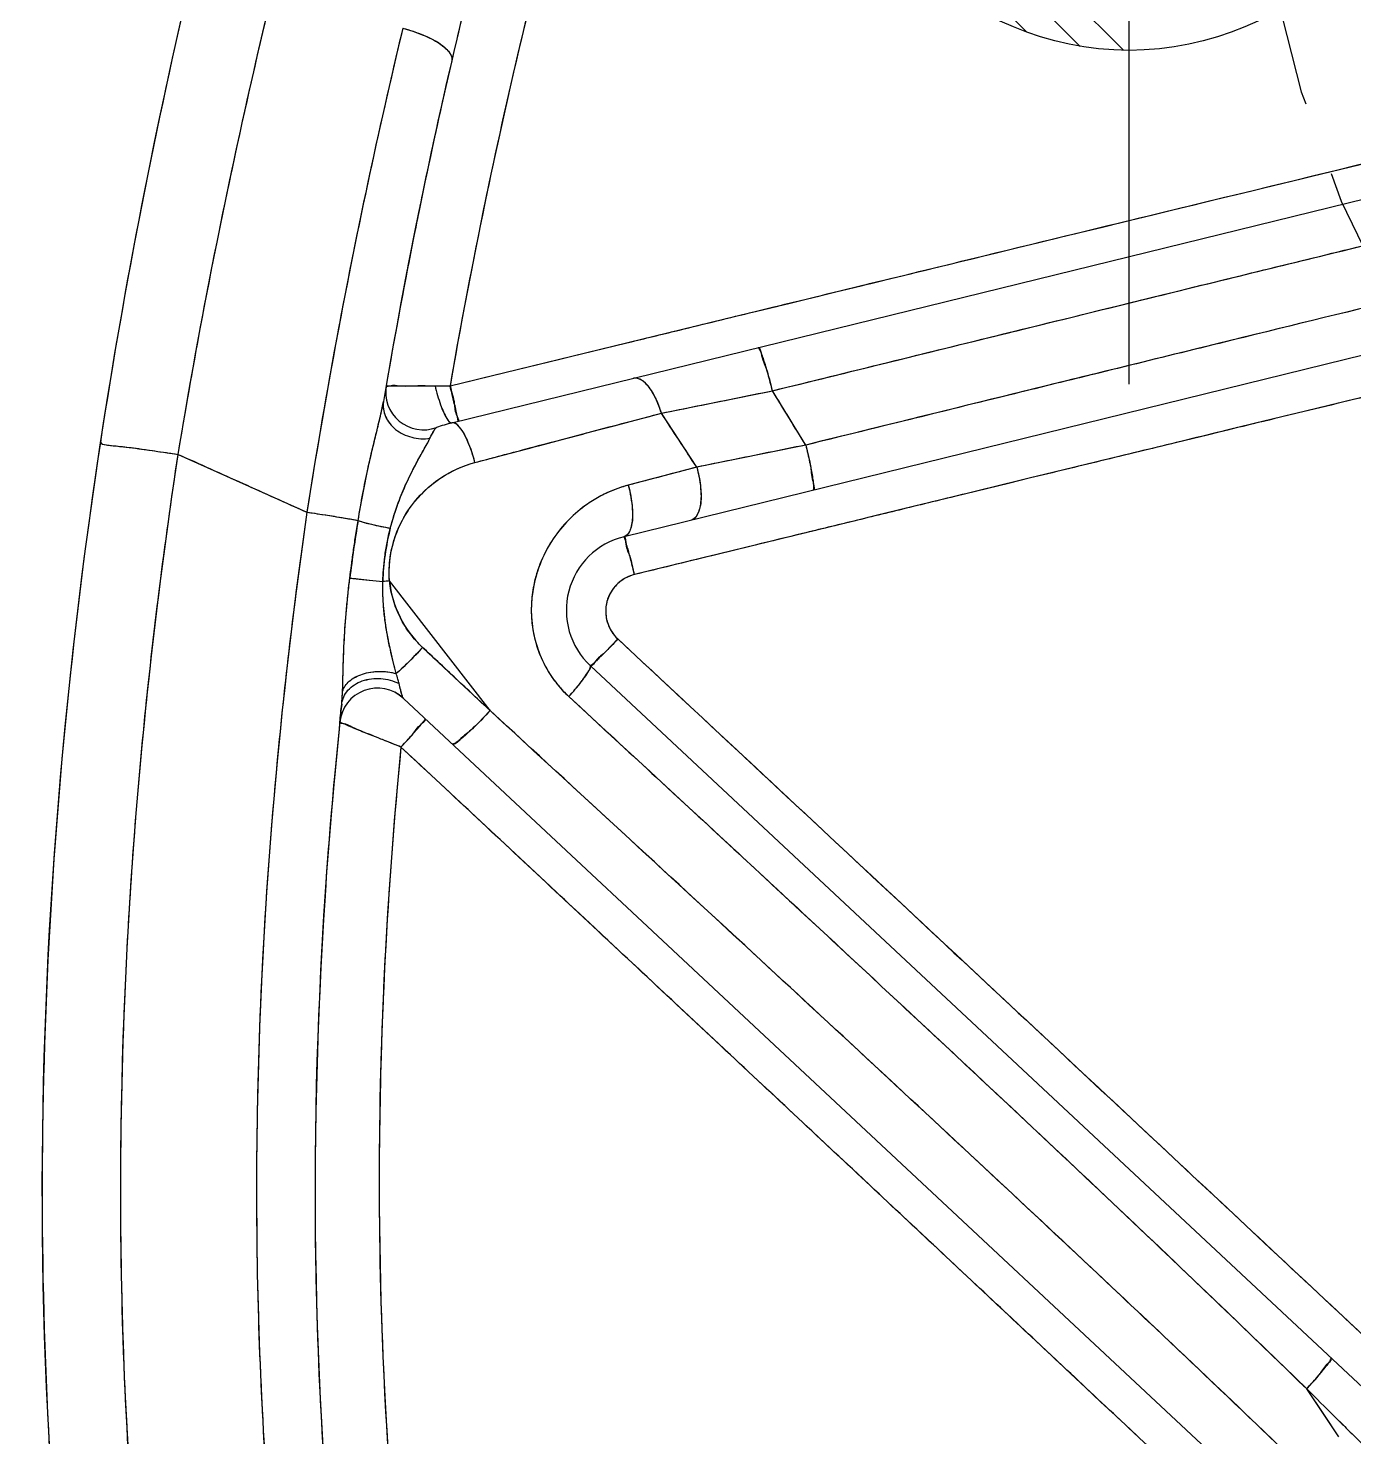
# Model space of a CAD drawing. Header units: millimetres. Extents: x 29875 to 31218, y -21313 to -20364.
# Drawn here: x 30561.61 to 30570.53, y -20662.67 to -20653.19 of the extents above; entities that cross this region are included whole.
import ezdxf

# ---------------------------------------------------------------- set-up
doc = ezdxf.new("R2010")
doc.units = ezdxf.units.MM
doc.header["$LTSCALE"] = 8
doc.linetypes.add('CENTER2', pattern=[1.125, 0.75, -0.125, 0.125, -0.125])
doc.linetypes.add('HIDDEN2', pattern=[0.1875, 0.125, -0.0625])
for name, color, linetype in [('Cav-cor', 30, 'Continuous'), ('PIN', 5, 'Continuous'), ('PRODUCT', 1, 'Continuous')]:
    doc.layers.add(name, color=color, linetype=linetype)

msp = doc.modelspace()

# ---------------------------------------------------------------- hatches: boundary and pattern name
at = {"layer": 'PIN', "linetype": 'Continuous'}
h = msp.add_hatch(dxfattribs=at)
h.set_pattern_fill('ANSI31', color=141, scale=1.5, angle=90, style=0)
h.set_pattern_definition([(135, (63869.53219005014, -41316.9170256557), (-0.1325825214724777, -0.1325825214724776), [])])
h.paths.add_polyline_path([(30569.0198444638, -20651.33865634438), (30567.0198444638, -20651.33865634438, 0.4142135623730951), (30569.0198444638, -20653.33865634438)])
h.paths.add_polyline_path([(30569.0198444638, -20649.33865634438), (30569.0198444638, -20651.33865634438), (30571.0198444638, -20651.33865634438, 0.4142135623730951)])

# ---------------------------------------------------------------- linework, layer by layer
at = {"linetype": 'HIDDEN2'}
msp.add_lwpolyline([(30569.8198444638, -20651.23865634438), (30569.8198444638, -20637.23865634438, -0.414213562373095), (30577.8198444638, -20629.23865634438), (30601.8198444638, -20629.23865634438, -0.4142135623730963), (30609.8198444638, -20637.23865634438), (30609.8198444638, -20651.23865634439, -0.4142135623730708), (30601.8198444638, -20659.23865634438), (30577.8198444638, -20659.23865634438, -0.4142135623731179)], format="xyb", close=True, dxfattribs=at)
at = {"layer": 'Cav-cor', "color": 241}
for p, q in [((30564.46260573311, -20655.84533969478), (30572.621954739, -20653.84214622628)), ((30564.4504216057, -20655.59701333618), (30566.46649306511, -20655.10536347438)), ((30571.87036095831, -20655.07695957038), (30565.621012087, -20656.61123085018)), ((30565.87220733241, -20655.78032829408), (30566.62004055661, -20655.62934735818)), ((30566.8437569901, -20655.99464259008), (30566.6200397261, -20655.62934786858)), ((30566.1102539271, -20656.14328149838), (30565.87242679831, -20655.78054542478)), ((30562.6201919635, -20656.05728883548), (30563.4869912069, -20656.44630923358)), ((30566.84375804841, -20655.99464193968), (30566.1100395585, -20656.14306219598)), ((30566.11025911071, -20656.14327796668), (30565.6493386227, -20656.26487226528)), ((30567.16838002961, -20656.50589621548), (30565.6916519979, -20656.86618619828)), ((30564.0424456614, -20656.90887285598), (30563.9978411948, -20656.91357601918)), ((30564.7191206587, -20657.78131743628), (30564.0424472131, -20656.90887138248)), ((30564.5138031694, -20657.58918312148), (30564.26518311591, -20657.35652625878)), ((30565.3944739464, -20657.47921651868), (30570.7332641532, -20662.46622597538)), ((30564.7191206587, -20657.78131743628), (30564.5138031694, -20657.58918312148)), ((30570.69427439181, -20663.82558828198), (30564.1356657609, -20657.69913603368)), ((30570.3309153402, -20662.51670973719), (30570.2160010134, -20662.34547881758)), ((30570.4327276963, -20662.66826839668), (30570.3309153402, -20662.51670973719)), ((30570.4035438641, -20662.53210080878), (30570.46240733611, -20662.59046975188))]:
    msp.add_line(p, q, dxfattribs=at)
for centre, radius, start, end in [((30602.792946191, -20662.29192493328), 39.3479698803, 166.9515281391978, 168.2842386360898), ((30601.8953642156, -20662.10311313599), 38.4307478361, 168.2881421891941, 168.631900071995), ((30600.949581553, -20661.91614740498), 37.4666674455, 168.6271181069976, 170.1058245464), ((31047.6458831235, -22625.55773626528), 2026.8260358953, 103.5746207839, 103.7130292798999), ((30599.91958314651, -20661.73380342648), 36.4206556227, 170.2950243575996, 170.4648067355008), ((30564.2715016672, -20655.63717046538), 0.255, 170.2930989164701, 289.9154359673129), ((30564.6732682327, -20629.91447482168), 25.6835065274, 269.2770996040959, 269.5028563843993), ((30555.7160501985, -20657.73219721398), 8.9915656732, 12.95424785918731, 13.73698251649674), ((30564.70580281871, -20656.83592294598), 1.02, 103.7938086124166, 109.915092777138), ((30565.8719800577, -20657.10587068598), 0.8699698570000001, 104.828021087644, 117.8786889506151), ((30565.8772172869, -20657.11566217638), 0.8810738788, 117.8819978415573, 124.7550451094831), ((30572.5171566081, -20657.94503139598), 8.80506637, 170.5664075574115, 173.1163197814047), ((30565.5810137937, -20656.95171897298), 1.5836320163, 165.4664685670452, 178.6198551115764), ((30565.7426106298, -20657.10652247578), 0.51, 103.7938086124166, 226.9512057768614), ((30564.7543321945, -20656.83390457098), 0.7158213811, 186.0115174347367, 226.8948363275232), ((28611.7444918457, -22754.08620618478), 2866.0048922626, 46.87891442889974, 47.02121866030004), ((30565.7788522295, -20657.11359370148), 0.7806145578, 217.6978192804764, 227.3045093662729), ((30563.961605395, -20657.88543090968), 0.2549802041, 46.94357146634193, 174.0871513241618), ((30596.5346453253, -20661.26615414808), 33.0030101285, 173.8629104429972, 174.074641623894), ((29291.1236986147, -22023.59208892298), 1866.8926495326, 46.73981838639978, 47.00929863659999), ((30595.0426182863, -20661.12757344008), 31.5045418505, 174.7132695259955, 176.4953639744011), ((30594.06075676511, -20661.06430093408), 30.5206489089, 176.5012467432989, 177.2436935543011), ((30591.26474194251, -20661.03416234088), 27.7233128673, 182.6830610174997, 182.8727424031001), ((30591.0083654774, -20661.04840859188), 27.4665446309, 182.8698651104978, 185.2244560085967), ((30639.01508360121, -20593.41356483068), 97.3905303448, 225.055091140193, 225.2109097339978)]:
    msp.add_arc(centre, radius, start, end, dxfattribs=at)
for points, knots in [([(30564.96941866511, -20675.16498320508), (30564.9353206868, -20675.03377709288), (30564.5198100239, -20673.51916606258), (30562.784257134, -20669.72904848848), (30561.22408145741, -20662.08944031448), (30562.40218333911, -20651.90164649208), (30566.21895415491, -20642.28678461448), (30571.8195942176, -20638.93050950078), (30574.0381989195, -20637.97557475498), (30574.421454197, -20637.82217124298)], [0, 0, 0, 0, 0.0095986239, 0.1112179387, 0.2917348554, 0.5499105532999999, 0.8327132548, 0.9713616653, 1, 1, 1, 1]), ([(30568.629917061, -20644.53966747858), (30568.0260852815, -20645.32569394958), (30567.25407462671, -20646.61139134198), (30566.4389702029, -20648.42067751038), (30565.7370851982, -20650.28090775148), (30565.0382547852, -20652.66956446138), (30564.6193984506, -20654.61620655438), (30564.4504216057, -20655.59701333618)], [0, 0, 0, 0, 0.2494598798, 0.3743944072, 0.49938048, 0.7495158076, 1, 1, 1, 1]), ([(30567.9889596352, -20644.70173317608), (30567.44461872121, -20645.46750440968), (30566.063423898, -20647.87659686538), (30564.796730709, -20651.74965023788), (30564.1854708378, -20654.62752297748), (30564.02015093041, -20655.59418433808)], [0, 0, 0, 0, 0.2607576105, 0.7511217362999999, 1, 1, 1, 1]), ([(30562.6202277258, -20656.05730499029), (30562.6669181791, -20655.77464908028), (30562.86172783281, -20654.66844524728), (30563.1011400351, -20653.57024077148), (30563.3008354268, -20652.75773064948)], [0, 0, 0, 0, 0.2550678194, 1, 1, 1, 1]), ([(30564.1318870271, -20653.18943510248), (30564.0691487726, -20653.45147864778), (30563.8213082007, -20654.53024714268), (30563.61551221781, -20655.61881397528), (30563.4869911274, -20656.44630922328)], [0, 0, 0, 0, 0.2434345023, 1, 1, 1, 1]), ([(30564.1318853489, -20653.18943820898), (30564.17846802, -20653.20181301888), (30564.26353857821, -20653.23014844968), (30564.35915702361, -20653.27702693838), (30564.4167005339, -20653.32015997928), (30564.4506375107, -20653.35485873899), (30564.4652788431, -20653.38951052918), (30564.46096716231, -20653.40812653519)], [0, 0, 0, 0, 0.3476524616, 0.6449025588, 0.7644600921, 0.8621691126000001, 1, 1, 1, 1]), ([(30566.46649306511, -20655.10536347438), (30566.97302119171, -20654.98186131568), (30568.99784405891, -20654.48832092908), (30571.0233533957, -20653.99760185118), (30572.54168646501, -20653.62772150868)], [0, 0, 0, 0, 0.2501636177, 1, 1, 1, 1]), ([(30566.62004025441, -20655.62934655708), (30567.742644054, -20655.35345392608), (30569.4227464974, -20654.93911534818), (30571.6493536708, -20654.39586542638), (30572.7547988273, -20654.13426602768), (30573.3026400852, -20654.01116727458)], [0, 0, 0, 0, 0.5043813768, 0.7550099371, 1, 1, 1, 1]), ([(30571.8006300163, -20654.78102975058), (30570.975750624, -20654.97868541178), (30569.323769931, -20655.38455122818), (30567.67196497051, -20655.79105119118), (30566.84375778521, -20655.99464120098)], [0, 0, 0, 0, 0.4986380391, 1, 1, 1, 1]), ([(30566.62004193809, -20655.62934600468), (30566.6107659068, -20655.59162119558), (30566.5964473408, -20655.53694064528), (30566.57644153771, -20655.46795527698), (30566.56263456791, -20655.42418826698), (30566.5505245798, -20655.38913684298), (30566.53957682, -20655.36200622378), (30566.5324705766, -20655.34786907958), (30566.5260083286, -20655.33875514968), (30566.523553528, -20655.33935849968)], [0, 0, 0, 0, 0.378915932, 0.5509050264, 0.7012366640000001, 0.8248559159000001, 0.9171219809000001, 0.9753440547, 1, 1, 1, 1]), ([(30564.0201502583, -20655.59418429028), (30564.02005952021, -20655.59468981508), (30564.0232929433, -20655.59474571678), (30564.0266291733, -20655.59537514428), (30564.03480090941, -20655.59547753098), (30564.0449578966, -20655.59569411798), (30564.05838452801, -20655.59568290508), (30564.0814458921, -20655.59559393518), (30564.1164893366, -20655.59534462699), (30564.16505028001, -20655.59522043778), (30564.22131946781, -20655.59519263148), (30564.2835710953, -20655.59529587068), (30564.3268912188, -20655.59564372098), (30564.34922823181, -20655.59593711698)], [0, 0, 0, 0, 0.0046803155, 0.0184189969, 0.0412609936, 0.0730807322, 0.1136598654, 0.1625870921, 0.283709582, 0.4327064695, 0.6052331576, 0.7964319764, 1, 1, 1, 1]), ([(30564.34922766791, -20655.59593709798), (30564.35935931361, -20655.63928643368), (30564.38121023641, -20655.71426268448), (30564.41054793221, -20655.78755980668), (30564.42846115931, -20655.81605549458)], [0, 0, 0, 0, 0.5694534393999999, 1, 1, 1, 1]), ([(30565.87220970891, -20655.78032697998), (30565.86213172561, -20655.74601618648), (30565.84397947191, -20655.69715316998), (30565.8119919429, -20655.63780796818), (30565.77465612771, -20655.58230300468), (30565.72212552741, -20655.53611662628), (30565.68482709531, -20655.54527639048)], [0, 0, 0, 0, 0.3402696188, 0.4954323422, 0.6345487594, 1, 1, 1, 1]), ([(30563.9842090784, -20655.78725305569), (30563.985944713, -20655.77974059538), (30563.9924912294, -20655.75098213588), (30563.9985169551, -20655.72208762118), (30564.00211658891, -20655.70060108048)], [0, 0, 0, 0, 0.2614003275, 1, 1, 1, 1]), ([(30564.0021129867, -20655.70059863078), (30564.00072075721, -20655.70888596818), (30563.99763092641, -20655.74305301408), (30564.0050034865, -20655.77792925238), (30564.015268463, -20655.80162577448)], [0, 0, 0, 0, 0.2455160223, 1, 1, 1, 1]), ([(30563.83116880361, -20656.50184283058), (30563.85178319271, -20656.37833853788), (30563.88650370761, -20656.19541427288), (30563.9423821041, -20655.95823829188), (30563.9712466922, -20655.84335899798), (30563.9842090784, -20655.78725305569)], [0, 0, 0, 0, 0.5138927142, 0.7636670862, 1, 1, 1, 1]), ([(30564.4787749799, -20655.71653165138), (30564.4825257485, -20655.73291084188), (30564.48775860771, -20655.75612602928), (30564.4939375553, -20655.78505669578), (30564.4975212173, -20655.80229459968), (30564.49995186831, -20655.81567507098), (30564.502078297, -20655.82630698218), (30564.5021016125, -20655.83129908178), (30564.50303846351, -20655.83541405538), (30564.502310637, -20655.83559172078)], [0, 0, 0, 0, 0.4147899657, 0.5868467551, 0.7315950745, 0.8465064615000001, 0.9301680529999999, 0.9815058918, 1, 1, 1, 1]), ([(30564.61700190021, -20656.11219701788), (30564.7236290102, -20656.08394635268), (30565.14205442371, -20655.97321595958), (30565.56057407421, -20655.86284220648), (30565.8724216134, -20655.78054895838)], [0, 0, 0, 0, 0.254849141, 1, 1, 1, 1]), ([(30564.015268463, -20655.80162577448), (30564.01885211621, -20655.80989857638), (30564.0360327336, -20655.84303668728), (30564.06185699, -20655.87138721908), (30564.08395968601, -20655.88895442528)], [0, 0, 0, 0, 0.2420356368, 1, 1, 1, 1]), ([(30564.08395968601, -20655.88895442528), (30564.1154368758, -20655.91397247198), (30564.1908827137, -20655.95029622388), (30564.27425109261, -20655.95508412148), (30564.314710243, -20655.94905073698)], [0, 0, 0, 0, 0.4956966883, 1, 1, 1, 1]), ([(30564.314710216, -20655.94905064578), (30564.3192213381, -20655.93964118238), (30564.3275704717, -20655.92275958038), (30564.33942483639, -20655.90055908388), (30564.34897636911, -20655.88597266578), (30564.3552084185, -20655.87805164758), (30564.3583546249, -20655.87690741928)], [0, 0, 0, 0, 0.368809616, 0.6677451814, 0.8816758568999999, 1, 1, 1, 1]), ([(30564.42846115931, -20655.81605549458), (30564.433781131, -20655.82451830528), (30564.4417710845, -20655.83699104438), (30564.45727386351, -20655.84664741428), (30564.46260573311, -20655.84533969448)], [0, 0, 0, 0, 0.6454919875, 1, 1, 1, 1]), ([(30564.48723010171, -20655.85050443808), (30564.4851174588, -20655.84927431048), (30564.4775960405, -20655.84542686618), (30564.4684818917, -20655.84389701898), (30564.46260573311, -20655.84533969478)], [0, 0, 0, 0, 0.2877672276, 1, 1, 1, 1]), ([(30564.6170021082, -20656.11219694038), (30564.6021070692, -20656.05386314068), (30564.57556437351, -20655.97399711878), (30564.52712475301, -20655.88823524108), (30564.5007911375, -20655.85840061558), (30564.48723010171, -20655.85050443808)], [0, 0, 0, 0, 0.6097087514, 0.8410809333, 1, 1, 1, 1]), ([(30564.0480565075, -20656.55431197578), (30564.0629738539, -20656.49672863168), (30564.0985582482, -20656.38413126688), (30564.1662894924, -20656.22423106018), (30564.2312613615, -20656.10073355418), (30564.2819054442, -20656.01077735248), (30564.3051187237, -20655.96906930648), (30564.314710216, -20655.94905064578)], [0, 0, 0, 0, 0.2690192113, 0.5329884891, 0.7843283238, 0.8996095962, 1, 1, 1, 1]), ([(30562.1260076084, -20655.99092530098), (30562.1508557901, -20655.99712358418), (30562.2157695738, -20656.00107388378), (30562.3278443003, -20656.01474066518), (30562.4670628918, -20656.03505550728), (30562.5676610891, -20656.04937999348), (30562.6201984828, -20656.05724397488)], [0, 0, 0, 0, 0.154070543, 0.3885626952, 0.6804071097, 1, 1, 1, 1]), ([(30565.4757184388, -20675.01484099998), (30565.37339043011, -20674.62290462398), (30565.1351535145, -20673.84756207758), (30564.70934573371, -20672.70892932218), (30564.2575920471, -20671.58056037278), (30563.67509253091, -20670.06817089828), (30563.08354243551, -20668.12759306478), (30562.58341619421, -20665.74626266158), (30562.2898042148, -20663.33044292988), (30562.1716420331, -20660.09029276748), (30562.3767092923, -20657.65795962408), (30562.6201919635, -20656.05728883548)], [0, 0, 0, 0, 0.062509646, 0.1250296748, 0.1875543515, 0.2500779833, 0.3750913234, 0.5001105888, 0.6251305629999999, 0.7501487045, 1, 1, 1, 1]), ([(30566.84375701531, -20655.99464209158), (30566.8530960875, -20656.03262808918), (30566.86586583181, -20656.08812390908), (30566.8802726482, -20656.15906683658), (30566.8884481746, -20656.20466148828), (30566.89406199369, -20656.24167181428), (30566.8970529283, -20656.27109377748), (30566.8973282347, -20656.28700694558), (30566.89593320529, -20656.29822370118), (30566.8934687678, -20656.29882800268)], [0, 0, 0, 0, 0.3783847236, 0.5504271474, 0.7009169723, 0.8247307956000001, 0.9171592156, 0.9754550123000001, 1, 1, 1, 1]), ([(30564.04244564691, -20656.90887289008), (30564.0353296713, -20656.81959519138), (30564.0553619539, -20656.63725772729), (30564.17773904981, -20656.39474472768), (30564.37110975531, -20656.20872175588), (30564.5332765056, -20656.13435800788), (30564.61700190021, -20656.11219701788)], [0, 0, 0, 0, 0.2536510036, 0.5058576739, 0.7547102072, 1, 1, 1, 1]), ([(30566.1102593049, -20656.14327792218), (30566.1220188496, -20656.18374791278), (30566.13784315691, -20656.26244628978), (30566.1413229807, -20656.35855592768), (30566.13000197721, -20656.42449027958), (30566.1144579836, -20656.46878007459), (30566.0901552156, -20656.49605199238), (30566.0718341644, -20656.50054998088)], [0, 0, 0, 0, 0.3308909993, 0.6273269218, 0.7499281726000001, 0.8518812636, 1, 1, 1, 1]), ([(30565.64933888941, -20656.26487213578), (30565.6603210294, -20656.30475951808), (30565.6754610981, -20656.38162200778), (30565.6802100994, -20656.47495821858), (30565.6712363739, -20656.53877825818), (30565.6586468061, -20656.58040821108), (30565.6375459353, -20656.60717149078), (30565.6210120603, -20656.61123074128)], [0, 0, 0, 0, 0.3383556985, 0.6382425696, 0.7606186495, 0.8607628709, 1, 1, 1, 1]), ([(30563.4869912069, -20656.44630923358), (30563.25613586061, -20658.04203493188), (30563.0729836651, -20660.46697682558), (30563.23849063641, -20663.69171343478), (30563.4611101962, -20665.29247532638), (30563.6070026422, -20666.08599281938)], [0, 0, 0, 0, 0.499801909, 0.7498980348000001, 1, 1, 1, 1]), ([(30563.4869911974, -20656.44630947268), (30563.5543954869, -20656.45610271218), (30563.6692704053, -20656.47365508658), (30563.7839689846, -20656.49255874498), (30563.83116789309, -20656.50184262668)], [0, 0, 0, 0, 0.5860846555, 1, 1, 1, 1]), ([(30565.37494428541, -20656.39177474608), (30565.2847678446, -20656.45434060628), (30565.1244111048, -20656.61691056068), (30564.9905827638, -20656.93465856828), (30564.99114795011, -20657.28539859198), (30565.091320407, -20657.50049760788), (30565.16119345271, -20657.59093710338)], [0, 0, 0, 0, 0.2435002984, 0.4931689702000001, 0.7464460723, 1, 1, 1, 1]), ([(30563.8311551782, -20656.50184102408), (30563.860109789, -20656.51273811248), (30563.9324679204, -20656.53123697378), (30564.0052619549, -20656.54651789849), (30564.0480565395, -20656.55431188298)], [0, 0, 0, 0, 0.4156236662, 1, 1, 1, 1]), ([(30565.691651997, -20656.86618619768), (30565.6837164504, -20656.83370404758), (30565.67187099551, -20656.78642471738), (30565.65616182371, -20656.72631095878), (30565.6457839182, -20656.68792394998), (30565.6369158479, -20656.65657510598), (30565.6305042342, -20656.63517561618), (30565.62633974941, -20656.62277143178), (30565.6240729141, -20656.61640236248), (30565.6225963401, -20656.61341332818), (30565.6215058171, -20656.61111191448), (30565.62101261221, -20656.61123299078)], [0, 0, 0, 0, 0.3786972392, 0.5519451661, 0.7037986875, 0.8287654277, 0.9217045553000001, 0.9550549183, 0.9793073564, 0.994248335, 1, 1, 1, 1]), ([(30563.7264682697, -20657.65186150288), (30563.72892748501, -20657.59072902088), (30563.73101958059, -20657.46565848378), (30563.7413485763, -20657.21115086338), (30563.7599661726, -20657.01837171228), (30563.7755613767, -20656.88970841658)], [0, 0, 0, 0, 0.2402292524, 0.4911093465, 1, 1, 1, 1]), ([(30563.7755611036, -20656.88970838398), (30563.78875566161, -20656.89094575128), (30563.8629014926, -20656.89841237228), (30563.93696618961, -20656.90665332358), (30563.99784119601, -20656.91357617218)], [0, 0, 0, 0, 0.1778378945, 1, 1, 1, 1]), ([(30564.0871479229, -20657.53280385118), (30564.07600516521, -20657.48503298408), (30564.0503815461, -20657.38662160278), (30564.0084559104, -20657.18171336368), (30563.99550614, -20657.02099049738), (30563.99784108971, -20656.91357624268)], [0, 0, 0, 0, 0.2345897132, 0.4861858120000001, 1, 1, 1, 1]), ([(30565.6916519979, -20656.86618619828), (30565.64789526, -20656.87686439148), (30565.564499552, -20656.92302794588), (30565.4937845039, -20657.04585983218), (30565.4956522593, -20657.18753739088), (30565.545829985, -20657.26849640298), (30565.5787476694, -20657.29920144579)], [0, 0, 0, 0, 0.2499210926, 0.5001075625, 0.7502207636, 1, 1, 1, 1]), ([(30565.57874774711, -20657.29920149388), (30565.5564189516, -20657.32312563718), (30565.5236364467, -20657.35764763598), (30565.48120345151, -20657.40098620618), (30565.45388353161, -20657.42818592568), (30565.430949151, -20657.45023454678), (30565.4137895827, -20657.46593087348), (30565.40234183621, -20657.47536124658), (30565.3971335602, -20657.47875068458), (30565.3948904867, -20657.47960574128), (30565.3944739464, -20657.47921651858)], [0, 0, 0, 0, 0.3800720849, 0.5529731661, 0.7041632239, 0.8283919125, 0.9207683542, 0.978207925, 0.9933789748999999, 1, 1, 1, 1]), ([(30564.26518311061, -20657.35652625888), (30564.2498245315, -20657.37336287448), (30564.1927004589, -20657.43429205488), (30564.1332572711, -20657.49325471648), (30564.0871479229, -20657.53280385118)], [0, 0, 0, 0, 0.2728079627, 1, 1, 1, 1]), ([(30565.24951542801, -20657.68732055158), (30565.27155858621, -20657.66266087378), (30565.3108305081, -20657.61682263588), (30565.35853770731, -20657.55556194888), (30565.3862417399, -20657.51256988888), (30565.3961839408, -20657.49002984398), (30565.39638546721, -20657.48100252888), (30565.3944738726, -20657.47921659759)], [0, 0, 0, 0, 0.3857829746, 0.7020255931, 0.9111375690000001, 0.9694872616, 1, 1, 1, 1]), ([(30563.72066320161, -20657.73786588088), (30563.72429630551, -20657.70397320358), (30563.75811590901, -20657.63391986558), (30563.8231367265, -20657.59509268758), (30563.85910918551, -20657.58226668018)], [0, 0, 0, 0, 0.4716108965999999, 1, 1, 1, 1]), ([(30563.7264733877, -20657.65186206108), (30563.7336380837, -20657.62557312788), (30563.77260404, -20657.57358034438), (30563.82851977791, -20657.54632342828), (30563.8603892385, -20657.53580363728)], [0, 0, 0, 0, 0.4480908011, 1, 1, 1, 1]), ([(30563.85910918551, -20657.58226668018), (30563.89874314951, -20657.56813516048), (30563.98529359801, -20657.55769361998), (30564.0692800071, -20657.58060062608), (30564.1069238767, -20657.60019077158)], [0, 0, 0, 0, 0.4978800731, 1, 1, 1, 1]), ([(30563.8603892385, -20657.53580363728), (30563.8782280403, -20657.52991522678), (30563.9524885332, -20657.51224347268), (30564.0321121162, -20657.51639369718), (30564.0871489982, -20657.53280571498)], [0, 0, 0, 0, 0.2464732037, 1, 1, 1, 1]), ([(30563.72077674821, -20657.73787795318), (30563.72150503491, -20657.73104542448), (30563.72415918351, -20657.70242679678), (30563.7256057243, -20657.67371154208), (30563.7264682697, -20657.65186150288)], [0, 0, 0, 0, 0.2390968047, 1, 1, 1, 1]), ([(30564.13566883331, -20657.69913890358), (30564.1346771664, -20657.69822561148), (30564.13309224531, -20657.69459610208), (30564.12890978311, -20657.68402381508), (30564.123175392, -20657.66403954139), (30564.1152786597, -20657.63453810308), (30564.1098297905, -20657.61226103188), (30564.1069355852, -20657.60017619838)], [0, 0, 0, 0, 0.0391679078, 0.1107800244, 0.3343020639, 0.6389696553, 1, 1, 1, 1]), ([(30565.2495160712, -20657.68732039548), (30566.0827266079, -20658.45587270038), (30567.7485961285, -20659.99745308998), (30569.40099855711, -20661.55378945538), (30570.2159359276, -20662.34552301028)], [0, 0, 0, 0, 0.4994125783, 1, 1, 1, 1]), ([(30564.7191206491, -20657.78131742729), (30564.6907072745, -20657.81244907818), (30564.6480348174, -20657.85713406919), (30564.5914883049, -20657.91231925028), (30564.5535647816, -20657.94704303398), (30564.5215159501, -20657.97448262168), (30564.49486729061, -20657.99409828558), (30564.4785371978, -20658.00436201428), (30564.4663040409, -20658.00799045028), (30564.4639481832, -20658.00578744288)], [0, 0, 0, 0, 0.3682720836, 0.5394367579, 0.6907428774, 0.8163814214, 0.9110479859999999, 0.9718179906000001, 1, 1, 1, 1]), ([(30570.9291212321, -20663.60058229518), (30570.4216987873, -20663.10271017058), (30569.396931648, -20662.11988484749), (30567.3257471852, -20660.18123174188), (30565.7623702233, -20658.74040285448), (30564.71911615999, -20657.78131872969)], [0, 0, 0, 0, 0.250582619, 0.5004731881000001, 1, 1, 1, 1]), ([(30563.7079629776, -20657.85916081358), (30563.52704208681, -20659.60237941158), (30563.46665336051, -20662.31780282158), (30563.8148330103, -20665.03909149788), (30563.9945322559, -20666.01619865838)], [0, 0, 0, 0, 0.6354430172, 1, 1, 1, 1]), ([(30564.1198206252, -20658.02662576918), (30564.09387996341, -20658.01627883238), (30564.04264226411, -20657.99590678288), (30563.9678221106, -20657.96608770498), (30563.8980024472, -20657.93802732608), (30563.836075527, -20657.91270570468), (30563.7905329372, -20657.89398967059), (30563.7598920936, -20657.88154031278), (30563.7419441445, -20657.87423371438), (30563.7278091494, -20657.86831585688), (30563.7183195789, -20657.86424394218), (30563.7130099106, -20657.86168444228), (30563.7101390152, -20657.86050716618), (30563.7090960933, -20657.85961346648), (30563.7078824391, -20657.85934557928), (30563.70795617141, -20657.85916144348)], [0, 0, 0, 0, 0.1884283908, 0.3720186465999999, 0.5434209759, 0.6961093695, 0.8234264387000001, 0.8755924354000001, 0.9193095738, 0.9540442039, 0.9793102687999999, 0.9882772213, 0.9947420784000001, 0.9986617535, 1, 1, 1, 1]), ([(30564.11982063161, -20658.02662577118), (30564.1416366786, -20658.00323221908), (30564.17304747481, -20657.96901310078), (30564.2123852085, -20657.92490895418), (30564.23693022991, -20657.89671513848), (30564.25677106961, -20657.87315854938), (30564.2708112429, -20657.85565098758), (30564.2792505166, -20657.84404307808), (30564.2821777536, -20657.83888382738), (30564.2829241515, -20657.83669131358), (30564.2825311744, -20657.83632426878)], [0, 0, 0, 0, 0.3823330445000001, 0.5552700939, 0.7060962748999999, 0.8297663117, 0.9215823808, 0.9785757876000001, 0.9935727418000001, 1, 1, 1, 1]), ([(30564.11982066361, -20658.02662431608), (30563.9896875485, -20659.34619931658), (30563.89506786201, -20662.00498046498), (30564.19199747951, -20664.65088728468), (30564.4365848117, -20665.95332872048)], [0, 0, 0, 0, 0.500144844, 1, 1, 1, 1]), ([(30570.2159536755, -20662.34537672308), (30570.2393390697, -20662.31985570548), (30570.27265533331, -20662.28260380148), (30570.31361299281, -20662.23457768818), (30570.3386122039, -20662.20397586978), (30570.357980697, -20662.17899489598), (30570.3722521765, -20662.15867905418), (30570.3789285751, -20662.14728686608), (30570.3825409592, -20662.13858658308), (30570.38100285, -20662.13717697558)], [0, 0, 0, 0, 0.3886383227, 0.5606997343, 0.7093827168000001, 0.8305194479000001, 0.9203061129000001, 0.9765758323, 1, 1, 1, 1])]:
    msp.add_open_spline(points, degree=3, knots=knots, dxfattribs=at)
for points in [[(30564.0985212046, -20657.56901378728), (30564.0949264384, -20657.55688419318), (30564.09107821191, -20657.54482981358), (30564.08714623191, -20657.53280529988)], [(30564.1069355852, -20657.60017619838), (30564.1044633478, -20657.58970459628), (30564.1015784824, -20657.57932976808), (30564.0985212046, -20657.56901378728)], [(30570.46240733611, -20662.59046975188), (30570.68538083281, -20662.81135110938), (30570.909493199, -20663.03112026988), (30571.1366242289, -20663.24772416998)]]:
    msp.add_open_spline(points, degree=3, dxfattribs=at)
at = {"layer": 'PIN', "color": 141, "linetype": 'CENTER2'}
msp.add_line((30569.0198444638, -20655.58402535165), (30569.0198444638, -20647.09328733712), dxfattribs=at)
at = {"layer": 'PIN', "color": 141, "linetype": 'Continuous'}
msp.add_circle((30569.0198444638, -20651.33865634438), 2, dxfattribs=at)
at = {"layer": 'PRODUCT'}
for p, q in [((30564.46260573321, -20655.84533969476), (30572.62195473901, -20653.84214622626)), ((30571.87036095847, -20655.07695957031), (30565.62101208709, -20656.6112308501)), ((30564.71912065873, -20657.78131743623), (30564.04244721315, -20656.90887138247)), ((30565.39447394645, -20657.47921651863), (30570.73326415327, -20662.46622597538)), ((30570.69427439195, -20663.82558828196), (30564.13566883336, -20657.69913890355))]:
    msp.add_line(p, q, dxfattribs=at)
for centre, radius, start, end in [((30564.27150166726, -20655.63717046526), 0.255, 170.2930989164701, 289.9154359706654), ((30564.70580281881, -20656.83592294587), 1.02, 103.7938086120197, 109.9150927762998), ((30565.74261062994, -20657.1065224757), 0.51, 103.7938086124166, 226.9512057759851), ((30563.96160049162, -20657.88548592502), 0.255, 46.95215043912618, 174.0744709914165)]:
    msp.add_arc(centre, radius, start, end, dxfattribs=at)
for points, start_tangent, end_tangent in [([(30568.32808682786, -20644.94857795058), (30568.22260637723, -20645.09936642411), (30567.8372125386, -20645.68828941994), (30567.45492161606, -20646.33793985383), (30567.06391087151, -20647.08012425138), (30566.65730377628, -20647.9486568277), (30566.24183350333, -20648.95541633071), (30565.84914559818, -20650.03903243858), (30565.49724645641, -20651.14196902924), (30565.18510556457, -20652.24800797142), (30564.90938706681, -20653.34892869528), (30564.66738146391, -20654.44724764496), (30564.45042160574, -20655.59701333617)], (-0.5786253620663276, -0.8155934590061468), (-0.169782239703423, -0.9854816036239791)), ([(30564.71786744715, -20652.3625373699), (30564.6339045378, -20652.69142693918), (30564.46096414847, -20653.40812583695)], (-0.2514281040846039, -0.9678759778382877), (-0.2257054361465221, -0.9741955943720483)), ([(30562.62022772584, -20656.05730499023), (30562.82490351368, -20654.91825918709), (30563.05414098833, -20653.81427605287), (30563.30083542688, -20652.75773064943)], (0.1629762546462234, 0.9866299916490929), (0.2386729598176354, 0.9711000042487331)), ([(30562.09878248413, -20655.97540668837), (30562.71780609816, -20652.80093702711)], (0.1504586600629082, 0.9886163015103859), (0.2299477204611288, 0.9732029828636626)), ([(30564.1318870272, -20653.18943510253), (30563.89457807203, -20654.23777794759), (30563.67727365011, -20655.32871540462), (30563.48699112745, -20656.44630922331)], (-0.2328388380281811, -0.9725153343293289), (-0.1534733569579141, -0.9881527861135992)), ([(30564.131885349, -20653.18943820894), (30564.3094746677, -20653.25381807108), (30564.42860593152, -20653.33298566912), (30564.46096716237, -20653.40812653514)], (0.9664784964554254, -0.2567475723142483), (-0.2256384787601879, -0.9742111048960529)), ([(30564.46096414847, -20653.40812583695), (30564.02015111822, -20655.5941832403)], (-0.225705436155597, -0.9741955943699457), (-0.1685740724379692, -0.9856889885261367)), ([(30566.46651001237, -20655.10535934534), (30567.33686348494, -20654.89321603214), (30568.59155841839, -20654.58781543717), (30569.73423783912, -20654.31013155559), (30570.76843326357, -20654.05889856155), (30571.70250214987, -20653.83189278387), (30572.54168646509, -20653.62772150873)], (0.9715385668221804, 0.2368814327403139), (0.9715858248815226, 0.2366875258421776)), ([(30566.62004025448, -20655.6293465571), (30568.17515324128, -20655.24699032008), (30569.59508534667, -20654.89803144877), (30570.92677321306, -20654.57254645976), (30572.17651900695, -20654.27206933299), (30573.30264008532, -20654.01116727456)], (0.9711032737780422, 0.238659656535345), (0.975672849358299, 0.2192315922148496)), ([(30571.79902987772, -20654.78141551259), (30570.95274927114, -20654.98589980247), (30569.71191579345, -20655.28937915674), (30568.3434328933, -20655.62581489992), (30566.84375778523, -20655.99464120098)], (-0.9724694807246483, -0.2330302749840301), (-0.9710900410352645, -0.2387134939674096)), ([(30565.96197203383, -20655.22838237369), (30566.46651001237, -20655.10535934534)], (0.971535822164828, 0.2368926893141946), (0.9715385668172843, 0.2368814327603943)), ([(30564.45042160574, -20655.59701333617), (30565.63058661625, -20655.30918382018)], (0.9714991647267216, 0.237042976979455), (0.9715367641420983, 0.2368888260773416)), ([(30565.63058661625, -20655.30918382018), (30565.96197203383, -20655.22838237369)], (0.9715367641560576, 0.2368888260200911), (0.9715358221534957, 0.2368926893606704)), ([(30566.62004193809, -20655.62934600467), (30566.58046886416, -20655.48211309599), (30566.54517077558, -20655.3760279253), (30566.52355352808, -20655.33935849966)], (-0.2387745015139003, 0.9710750421191909), (-0.971098238810147, -0.2386801428268191)), ([(30571.92638428557, -20655.35096076985), (30571.1962475813, -20655.52756467513), (30570.53149827294, -20655.68844265706), (30569.92469245648, -20655.83540916856), (30569.36904636151, -20655.97019441156), (30568.85783031496, -20656.09442806159), (30568.38520454653, -20656.20943013674), (30567.94750952327, -20656.31602329333), (30567.54259689415, -20656.41468577703), (30567.16838002968, -20656.50589621551)], (-0.9719774344800522, -0.2350741731062261), (-0.9715546856411296, -0.2368153137125341)), ([(30564.02015111822, -20655.5941832403), (30564.0021139574, -20655.70059838863)], (-0.1685740725911419, -0.9856889884999407), (-0.1656522355066107, -0.986184230695088)), ([(30564.02015025836, -20655.59418429029), (30564.04222417556, -20655.59562372683), (30564.11045578558, -20655.59540804233)], (-0.1766693816700685, -0.9842702523089456), (0.9936533568721777, -0.1124855829724534)), ([(30564.11045578558, -20655.59540804233), (30564.21782612086, -20655.59521227495)], (0.9936533569413876, -0.1124855823610797), (0.9996572996502139, 0.02617791542583972)), ([(30564.21782612086, -20655.59521227495), (30564.34922823195, -20655.59593711694)], (0.9996572996613673, 0.02617791499992803), (0.9999137474596331, -0.01313383573953243)), ([(30564.34922766799, -20655.59593709797), (30564.3866727663, -20655.72413149673), (30564.42846115946, -20655.81605549456)], (0.2275875100707363, -0.973757631682444), (0.4956327271322402, -0.8685322099930769)), ([(30564.34922823195, -20655.59593711694), (30564.40015622535, -20655.59652768531), (30564.45042056076, -20655.59701454151)], (0.999920733984996, -0.01259070081079306), (0.9999625818040745, -0.008650722035163353)), ([(30564.45042154516, -20655.59701327967), (30564.47877497996, -20655.71653165135), (30564.49767035735, -20655.8034088786), (30564.50231063713, -20655.83559172072)], (0.2373514994392899, -0.9714238342319592), (-0.9714752480610834, -0.2371409758026987)), ([(30565.87220970895, -20655.78032697995), (30565.81867672428, -20655.65069629001), (30565.7509557889, -20655.56574779637), (30565.68482709535, -20655.54527639046)], (-0.2818207388078624, 0.9594670766512996), (-0.9711439860423816, -0.2384939378133427)), ([(30563.95864122559, -20655.89352936944), (30563.98420907844, -20655.78725305565), (30564.002116589, -20655.70060108041)], (0.2379240065651705, 0.9712837726946624), (0.1652270989153514, 0.9862555479103865)), ([(30564.00211298677, -20655.70059863078), (30564.01526846308, -20655.80162577447), (30564.08395968611, -20655.88895442526)], (-0.1656732228391155, -0.9861807051621425), (0.7828611988981888, -0.6221963864084156)), ([(30565.87220733245, -20655.78032829401), (30566.11301282538, -20655.73165583466), (30566.3630983545, -20655.68117605956), (30566.6200405567, -20655.6293473581)], (0.9801470546528034, 0.1982719124218922), (0.9802617021203187, 0.1977043129427773)), ([(30566.84375804849, -20655.99464193956), (30566.7319181903, -20655.81203066738), (30566.6200405567, -20655.6293473581)], (-0.5222904429873486, 0.8527676665798716), (-0.5222473746795866, 0.8527940429202584)), ([(30564.61700190034, -20656.11219701779), (30565.02898310824, -20656.00319046439), (30565.44754794642, -20655.89265980598), (30565.87242161344, -20655.78054895826)], (0.9666472499536698, 0.2561114877490022), (0.9669002454870428, 0.2551546889184999)), ([(30566.11025911078, -20656.14327796666), (30565.9913516733, -20655.96196303635), (30565.87242161344, -20655.78054895826)], (-0.5484667180501328, 0.836172386049262), (-0.5481933518798208, 0.836351629970772)), ([(30564.08395968611, -20655.88895442526), (30564.19217968823, -20655.94223466137), (30564.31471024303, -20655.94905073691)], (0.7828611988510369, -0.6221963864677431), (0.989063256165907, 0.1474919499582732)), ([(30564.314710216, -20655.94905064582), (30564.34261498943, -20655.89587189247), (30564.35835462493, -20655.87690741925)], (0.4323088481019207, 0.9017256011962789), (0.9397787198414158, 0.3417834954078823)), ([(30564.42846115946, -20655.81605549456), (30564.46260573311, -20655.84533969446)], (0.4956327277017769, -0.8685322096680678), (0.9712149420769676, 0.2382048200319054)), ([(30564.61700210831, -20656.11219694037), (30564.56941619641, -20655.97073656196), (30564.51312613002, -20655.87344534362), (30564.46260573321, -20655.84533969476)], (-0.2474035624999175, 0.9689125230186415), (-0.9711590536496092, -0.238432574356768)), ([(30564.34700508605, -20673.25237267574), (30563.36568022398, -20670.71205513202), (30561.78410344082, -20663.18887908224), (30562.09878248413, -20655.97540668837)], (-0.3524549591776389, 0.9358287780096789), (0.1504586600727781, 0.9886163015088838)), ([(30562.09908277601, -20655.97340225536), (30562.13690665694, -20655.99326166628), (30562.25150451996, -20656.00574846048), (30562.42168335567, -20656.02847907133), (30562.62019848284, -20656.05724397484)], (-0.150376723733203, -0.9886287680212771), (0.988982223226286, -0.1480343275811146)), ([(30563.83116880364, -20656.50184283057), (30563.86338357462, -20656.32108488115), (30563.89635543131, -20656.15926402437), (30563.92855449174, -20656.01768873644), (30563.95864122559, -20655.89352936944)], (0.1646347438033471, 0.9863546021248172), (0.2379240063257, 0.9712837727533228)), ([(30564.04805650752, -20656.55431197573), (30564.09662165767, -20656.39758390317), (30564.14888118957, -20656.26786409349), (30564.19952936954, -20656.16211093169), (30564.24612418925, -20656.07480169476), (30564.2856192549, -20656.00399913681), (30564.314710216, -20655.94905064582)], (0.2507783435899733, 0.9680445353320628), (0.4320915060961217, 0.9018297679493538)), ([(30565.47571843882, -20675.01484099997), (30565.3718677654, -20674.63696213394), (30565.26047948344, -20674.26815627277), (30565.13923727422, -20673.89725965639), (30565.00559618603, -20673.51385203561), (30564.8565640508, -20673.10792769399), (30564.68902217896, -20672.66933999774), (30564.5008928764, -20672.1893666895), (30564.29214287033, -20671.66107445249), (30564.06411189575, -20671.07487079044), (30563.8219853896, -20670.42098708512), (30563.57514537389, -20669.69463946522), (30563.32950053288, -20668.89208007489), (30563.0892538699, -20668.00400644751), (30562.86100948531, -20667.02421167683), (30562.65736468287, -20665.9734121374), (30562.48763908833, -20664.86955873749), (30562.35592725181, -20663.70191057916), (30562.2677174888, -20662.44165800701), (30562.23362427124, -20661.05598166088), (30562.26923493862, -20659.5344351876), (30562.39110162897, -20657.87863649854), (30562.62019196362, -20656.05728883547)], (-0.2526154398889327, 0.9675667623113772), (0.1503830400711755, 0.9886278072454523)), ([(30562.62019196362, -20656.05728883547), (30563.05645330629, -20656.25312788921), (30563.48699120702, -20656.44630923361)], (0.912220058171291, -0.4097005802655966), (0.9124110971563242, -0.4092749562164694)), ([(30566.84375804849, -20655.99464193956), (30566.59111275164, -20656.04573287256), (30566.34586247897, -20656.09533343745), (30566.11003955853, -20656.14306219596)], (-0.9801550091649093, -0.1982325856385289), (-0.9801081431450228, -0.1984641724362744)), ([(30566.84375701534, -20655.99464209154), (30566.8772419103, -20656.14451690548), (30566.8954469824, -20656.25591341088), (30566.89346876778, -20656.29882800267)], (0.2387460086319264, -0.9710820476985063), (-0.9712275429838729, -0.2381534374085525)), ([(30564.04244564694, -20656.90887289002), (30564.04484813525, -20656.76984728701), (30564.07810215261, -20656.61913491986), (30564.15012545901, -20656.4631567315), (30564.2661426453, -20656.31506466194), (30564.42475208623, -20656.19237538922), (30564.61700190034, -20656.11219701779)], (-0.07945409400452366, 0.9968385260140784), (0.9667098387348861, 0.2558751408268696)), ([(30566.11025911078, -20656.14327796666), (30565.87903384861, -20656.20427555368), (30565.64933862276, -20656.2648722653)], (-0.966913036147333, -0.2551062142095842), (-0.9669077678246685, -0.2551261815657442)), ([(30566.11025930499, -20656.14327792219), (30566.13837321094, -20656.30736308584), (30566.12412225738, -20656.43986742841), (30566.07183416446, -20656.50054998077)], (0.2790332387380992, -0.9602814439940652), (-0.9711599787765968, -0.2384288061930438)), ([(30565.64933862276, -20656.2648722653), (30565.51133074095, -20656.31417152485), (30565.46505091999, -20656.33693960947)], (-0.9669079173363078, -0.2551256149279482), (-0.8838866991574714, -0.467701083014044)), ([(30565.64933888948, -20656.26487213575), (30565.67673793884, -20656.42574983892), (30565.66626874595, -20656.55375918561), (30565.62101206035, -20656.61123074126)], (0.2654510699934939, -0.9641243329775), (-0.9711595646803471, -0.2384304928692611)), ([(30565.46505091999, -20656.33693960947), (30565.37494428542, -20656.39177474603)], (-0.8838866992049477, -0.467701082924321), (-0.821616054919009, -0.5700412777153282)), ([(30563.48699120702, -20656.44630923361), (30563.29568381978, -20658.0234027761), (30563.18908738204, -20659.43923500781), (30563.1488216203, -20660.71626782844), (30563.15974058566, -20661.85860409027), (30563.20839870289, -20662.88093837557), (30563.2847438623, -20663.8047592107), (30563.38055109438, -20664.64070356058), (30563.48943782215, -20665.39773037521), (30563.60700264221, -20666.08599281935)], (-0.1431804669455328, -0.989696596884752), (0.1808245734990276, -0.9835153652174909)), ([(30563.48699119753, -20656.4463094727), (30563.6257555506, -20656.46713880712), (30563.74541593454, -20656.48644606541), (30563.83116789319, -20656.50184262667)], (0.9896094740557744, -0.1437813926036806), (0.981198981853745, -0.1929988549426505)), ([(30565.37494428542, -20656.39177474603), (30565.24957603729, -20656.49717477853), (30565.14387516567, -20656.62654133814), (30565.06831555569, -20656.76444793731), (30565.02318249053, -20656.89572381911), (30565.00131095357, -20657.0177229487), (30564.99735289957, -20657.13368581132), (30565.00969214199, -20657.24859121995), (30565.04000987362, -20657.36549318484), (30565.0905217109, -20657.48169528968)], (-0.8216160548337031, -0.5700412778382818), (0.4713137019514737, -0.8819656423879546)), ([(30563.77556137674, -20656.88970841654), (30563.78643163465, -20656.80371717914), (30563.79908455747, -20656.71096387123), (30563.81383319485, -20656.61059805719), (30563.83116789319, -20656.50184262667)], (0.1203015294895604, 0.9927373983095793), (0.1643544158406916, 0.986401351374614)), ([(30563.83115517827, -20656.50184102404), (30563.88476419935, -20656.51848283251), (30563.96028504882, -20656.5367532657), (30564.04805653965, -20656.55431188292)], (0.9359129104508993, -0.3522314921345438), (0.9838166564098693, -0.1791780861894259)), ([(30563.99784119484, -20656.91357601915), (30564.00175628298, -20656.83323488978), (30564.01068742155, -20656.74616659961), (30564.02579526262, -20656.6528644196), (30564.04805650752, -20656.55431197573)], (0.02315632324737897, 0.9997318563963354), (0.2507835015884035, 0.968043199103769)), ([(30567.16838002968, -20656.50589621551), (30566.82297809135, -20656.59009567898)], (-0.9715546856460007, -0.2368153136925499), (-0.9715385910012513, -0.2368813335729588)), ([(30565.69165199706, -20656.86618619766), (30565.65938979383, -20656.73875193257), (30565.633415339, -20656.64500436049), (30565.62101261228, -20656.61123299077)], (-0.2373251227054642, 0.9714302785752751), (-0.9711645959013833, -0.2384099990933745)), ([(30566.82297809135, -20656.59009567898), (30566.50449889635, -20656.66776929189), (30566.21104503976, -20656.73937716443)], (-0.9715385910186003, -0.236881333501804), (-0.9714824938911114, -0.2371112904589464)), ([(30566.21104503976, -20656.73937716443), (30565.94072675566, -20656.80536567101)], (-0.9714824938552483, -0.2371112906058823), (-0.9714640530243341, -0.2371868328586851)), ([(30565.94072675566, -20656.80536567101), (30565.69165199797, -20656.86618619827)], (-0.9714640530112293, -0.2371868329123593), (-0.9714503626016333, -0.2372428987370439)), ([(30563.7264682698, -20657.6518615028), (30563.7294780453, -20657.55083436013), (30563.7324485148, -20657.44373915933), (30563.73687703157, -20657.33268131372), (30563.74350148939, -20657.21960688639), (30563.75246005301, -20657.10662391347), (30563.76337590431, -20656.99601225319), (30563.77556137674, -20656.88970841654)], (0.04019512706948274, 0.9991918493261782), (0.1203287299986459, 0.9927341017296187)), ([(30563.77556110369, -20656.88970838389), (30563.83145740794, -20656.89531665704), (30563.90884721271, -20656.90362654247), (30563.99784119617, -20656.91357617214)], (0.9956315784962626, -0.09336894505691039), (0.993595666605842, -0.1129940321525543)), ([(30564.08714792296, -20657.53280385114), (30564.06968322653, -20657.46107342877), (30564.05070766856, -20657.38202594307), (30564.03253781463, -20657.29653376526), (30564.01689435736, -20657.20539496965), (30564.00523692373, -20657.10983194913), (30563.99866474254, -20657.01174508693), (30563.99784108978, -20656.91357624262)], (-0.2271565738758763, 0.973858249923968), (0.02173266694714473, 0.9997638177026434)), ([(30564.04244566142, -20656.90887285586), (30564.02021049986, -20656.91122738642), (30563.99784119484, -20656.91357601915)], (-0.9943926971041289, -0.1057504796489168), (-0.9945793593753279, -0.1039802765170502)), ([(30564.26518311599, -20657.35652625876), (30564.18275710664, -20657.26484285119), (30564.11615684332, -20657.15814658504), (30564.06863342294, -20657.03935945319), (30564.04244721315, -20656.90887138247)], (-0.7301346977125549, 0.6833032439526363), (-0.1046729991402355, 0.9945066934168861)), ([(30565.69165199797, -20656.86618619827), (30565.61486237673, -20656.89903330876), (30565.54799609405, -20656.96127113438), (30565.50606705431, -20657.04831202409), (30565.4997204863, -20657.14491997015), (30565.52741480598, -20657.23224660429), (30565.57874766951, -20657.29920144572)], (-0.9714905943971348, -0.2370780989418923), (0.731256126819693, -0.6821029812195966)), ([(30565.57874774713, -20657.29920149386), (30565.48991305972, -20657.39204352566), (30565.42238833389, -20657.45800769086), (30565.39447394645, -20657.47921651863)], (-0.6823116375974354, -0.7310614400986458), (-0.7306599904945162, 0.6827415164544729)), ([(30565.57874766951, -20657.29920144572), (30567.40867732006, -20659.00626799902), (30569.14043544808, -20660.62350339916), (30570.55707521164, -20661.94904019717)], (0.7313272841000044, -0.6820266882834655), (0.7297824671279477, -0.6836794209808028)), ([(30564.2651831107, -20657.35652625886), (30564.17164708885, -20657.45410867895), (30564.08714792296, -20657.53280385114)], (-0.6739346763710947, -0.7387909392951351), (-0.7590382741911527, -0.6510460032232106)), ([(30564.36706477692, -20657.45186638153), (30564.26518311599, -20657.35652625876)], (-0.730158070968809, 0.6832782679107448), (-0.7301602382443805, 0.6832759519307772)), ([(30564.71912065873, -20657.78131743623), (30564.4927955959, -20657.56952446854), (30564.36706477692, -20657.45186638153)], (-0.7301545662703993, 0.6832820130476764), (-0.7301580711073407, 0.6832782677627086)), ([(30565.0905217109, -20657.48169528968), (30565.16119345283, -20657.59093710333), (30565.21007122063, -20657.64824350925)], (0.47131370215838, -0.8819656422773859), (0.6849037974885039, -0.7286335074547603)), ([(30565.24951542807, -20657.68732055156), (30565.33246661687, -20657.58861755662), (30565.38444003979, -20657.51400392208), (30565.39447387271, -20657.47921659758)], (0.6664461308907607, 0.7455531869831522), (-0.7307164699529257, 0.6826810679515984)), ([(30563.72066320164, -20657.73786588085), (30563.76313441451, -20657.64484366667), (30563.85910918557, -20657.58226668023)], (0.1065837527647854, 0.9943037280663164), (0.9421825357370172, 0.3351000885588728)), ([(30563.72647338785, -20657.65186206104), (30563.77196207102, -20657.58394462522)], (0.2629461562967459, 0.9648105093171234), (0.750499806081906, 0.660870668944402)), ([(30563.77196207102, -20657.58394462522), (30563.86038923865, -20657.53580363717)], (0.7504998060309528, 0.6608706690022658), (0.9506691290555864, 0.310206716659541)), ([(30563.85910918557, -20657.58226668023), (30563.98427466791, -20657.56600328065)], (0.9421825355754203, 0.3351000890132258), (0.9973438918597415, -0.07283653870183793)), ([(30563.86038923865, -20657.53580363717), (30563.97330474325, -20657.51748327295), (30564.08714899824, -20657.53280571488)], (0.9506691289976512, 0.3102067168370915), (0.9582996388104555, -0.2857652922517892)), ([(30563.98427466791, -20657.56600328065), (30564.10692387676, -20657.6001907715)], (0.997343891832417, -0.0728365390759891), (0.8870688582700572, -0.4616371309670152)), ([(30564.09852120468, -20657.56901378719), (30564.087146232, -20657.53280529984)], (-0.2843689947514951, 0.9587149080013433), (-0.3108023365603191, 0.9504745696696184)), ([(30564.10693558534, -20657.60017619836), (30564.09852120468, -20657.56901378719)], (-0.2297729513015836, 0.9732442606304751), (-0.2843689927635816, 0.958714908590988)), ([(30563.72414345223, -20657.69775313349), (30563.7264682698, -20657.6518615028)], (0.06482558193262564, 0.9978966098384625), (0.03944497082763163, 0.9992217442972342)), ([(30564.13566883336, -20657.69913890355), (30564.12820484729, -20657.68082385547), (30564.11804570125, -20657.64475605377), (30564.10693558534, -20657.60017619836)], (-0.7355766339908453, 0.6774415218501876), (-0.2329046099581149, 0.9724995849152113)), ([(30565.21007122063, -20657.64824350925), (30565.24951607128, -20657.6873203955)], (0.6849037974663676, -0.7286335074755681), (0.735069648926876, -0.6779916011474768)), ([(30565.24951607128, -20657.6873203955), (30566.2437967827, -20658.60593503689), (30567.16691206781, -20659.46226834987), (30568.0252536647, -20660.26294346319), (30568.81704827481, -20661.00729843155), (30569.54541257761, -20661.69939462209), (30570.19749613419, -20662.32761263954)], (0.7350518683550915, -0.6780108781042451), (0.7174144116629305, -0.6966466550112268)), ([(30563.70796285309, -20657.85916201411), (30563.7207771851, -20657.73787762605)], (0.1032310233556927, 0.9946574062545035), (0.1069059757174449, 0.9942691347698072)), ([(30563.72077674834, -20657.73787795316), (30563.72414345223, -20657.69775313349)], (0.1059906691481299, 0.994367124382907), (0.06482558215344521, 0.9978966098241174)), ([(30564.71912064914, -20657.78131742726), (30564.60331927445, -20657.90061361377), (30564.50866376385, -20657.98388021217), (30564.46394818326, -20658.00578744281)], (-0.6741247424921275, -0.7386175137105285), (-0.7304043442264047, 0.6830150027160428)), ([(30570.92912123215, -20663.60058229516), (30569.58691080545, -20662.30612812688), (30568.10445608096, -20660.91159023097), (30566.4884543039, -20659.4117416774), (30564.71911616012, -20657.7813187297)], (-0.7137921016099242, 0.7003576484049329), (-0.7361804660985191, 0.6767852845142005)), ([(30563.70796675071, -20657.85912445944), (30563.70331768557, -20657.90422160989), (30563.61526983523, -20663.05574142403), (30563.99453225598, -20666.01619865839)], (-0.1032321644179767, -0.994657287828114), (0.1808760346857189, -0.9835059024105399)), ([(30563.70796297763, -20657.85916081346), (30563.67209467233, -20658.22474563428)], (-0.1032310596612238, -0.9946574024865149), (-0.09201605412740041, -0.9957575235883601)), ([(30563.88402348035, -20657.93227654741), (30563.78904971129, -20657.89341044629), (30563.72789929093, -20657.86833698693), (30563.70795617147, -20657.85916144342)], (-0.9375515685481225, 0.3478463113401599), (0.3717296897714368, 0.9283410137134044)), ([(30564.20431747302, -20657.93390857556), (30564.26373617215, -20657.86441419454), (30564.28253117441, -20657.83632426868)], (0.5979700982248474, 0.8015184100374528), (-0.7308082303491416, 0.6825828377962312)), ([(30563.99894949308, -20657.97848639719), (30563.88402348035, -20657.93227654741)], (-0.9257432031278369, 0.3781527758229637), (-0.9375515685727469, 0.3478463112737892)), ([(30564.11982063171, -20658.02662577118), (30564.20431747302, -20657.93390857556)], (0.6820185374843104, 0.7313348853485401), (0.597970097878297, 0.8015184102959957)), ([(30564.11982066374, -20658.02662431605), (30564.01196128801, -20659.45681252563), (30563.97298094619, -20660.95814436585), (30564.01082389254, -20662.39513738567), (30564.110223752, -20663.6879471177), (30564.25576098299, -20664.86785770685), (30564.43658481176, -20665.95332872051)], (-0.09814136769424008, -0.9951724835158496), (0.184565217970065, -0.9828202685718597)), ([(30564.02087610861, -20657.98736601005), (30563.99894949308, -20657.97848639719)], (-0.9278853026443187, 0.3728657467999189), (-0.9257432025686682, 0.3781527771918459)), ([(30564.11982062528, -20658.02662576925), (30564.02087610861, -20657.98736601005)], (-0.9288383609327576, 0.3704852213783274), (-0.927885302351271, 0.3728657475291752)), ([(30564.29327777017, -20658.18855229853), (30564.11982066374, -20658.02662431605)], (-0.7309658272104174, 0.6824140674477559), (-0.730998509639925, 0.6823790580785788)), ([(30563.67209467233, -20658.22474563428), (30563.59699437508, -20659.20172277022)], (-0.09201605410304187, -0.995757523590611), (-0.06100810014437803, -0.9981372709786833)), ([(30570.52840504124, -20664.02901129386), (30569.81665681058, -20663.35941050054), (30569.04521209583, -20662.63475055878), (30568.2105767611, -20661.85187297257), (30567.30959300658, -20661.00789791544), (30566.33794692747, -20660.09882256823), (30565.28122401303, -20659.11117189414), (30564.29327777017, -20658.18855229853)], (-0.7280763821976207, 0.6854960114296975), (-0.7309658272308832, 0.6824140674258339)), ([(30563.59699437508, -20659.20172277022), (30563.57541711413, -20659.59662183738)], (-0.06100810024781099, -0.9981372709723614), (-0.04806954902487413, -0.9988439910499264)), ([(30563.5410938215, -20661.03386406972), (30563.57182054221, -20662.33192210516)], (0.0007647097404758509, -0.9999997076094636), (0.04681164925860831, -0.9989037338471056)), ([(30570.21595367558, -20662.345376723), (30570.30540819873, -20662.24410597598), (30570.36488319697, -20662.16908069983), (30570.3810028501, -20662.13717697551)], (0.6755853423716972, 0.7372817949553051), (-0.7372319400098004, 0.6756397461882968)), ([(30563.57182054221, -20662.33192210516), (30563.57626860636, -20662.42359403447)], (0.04681164905406007, -0.9989037338566913), (0.05011831579672317, -0.9987432875477562)), ([(30570.19749613419, -20662.32761263954), (30570.21593592767, -20662.34552301028)], (0.7174144123629199, -0.69664665429037), (0.7172441414343208, -0.6968219583065277)), ([(30570.21582667761, -20662.34525309951), (30570.40355832073, -20662.53211515743)], (0.7078233101741824, -0.7063895253852956), (0.709741909055382, -0.7044617963597614)), ([(30570.43272202363, -20662.66827565847), (30570.21600125908, -20662.34547919403)], (-0.5578139172060305, 0.8299660437459256), (-0.5570046723644962, 0.8305093587456556)), ([(30570.40355832073, -20662.53211515743), (30570.46240733619, -20662.59046975186)], (0.7097419086618993, -0.7044617967561932), (0.7104318899950891, -0.7037659622900254)), ([(30570.46240733619, -20662.59046975186), (30570.53755269888, -20662.6648103526)], (0.7104318900931574, -0.7037659621910283), (0.7113920725894421, -0.7027953607252242))]:
    msp.add_spline(points, degree=3, dxfattribs=dict(at, start_tangent=start_tangent, end_tangent=end_tangent))

doc.saveas('drawing.dxf')
